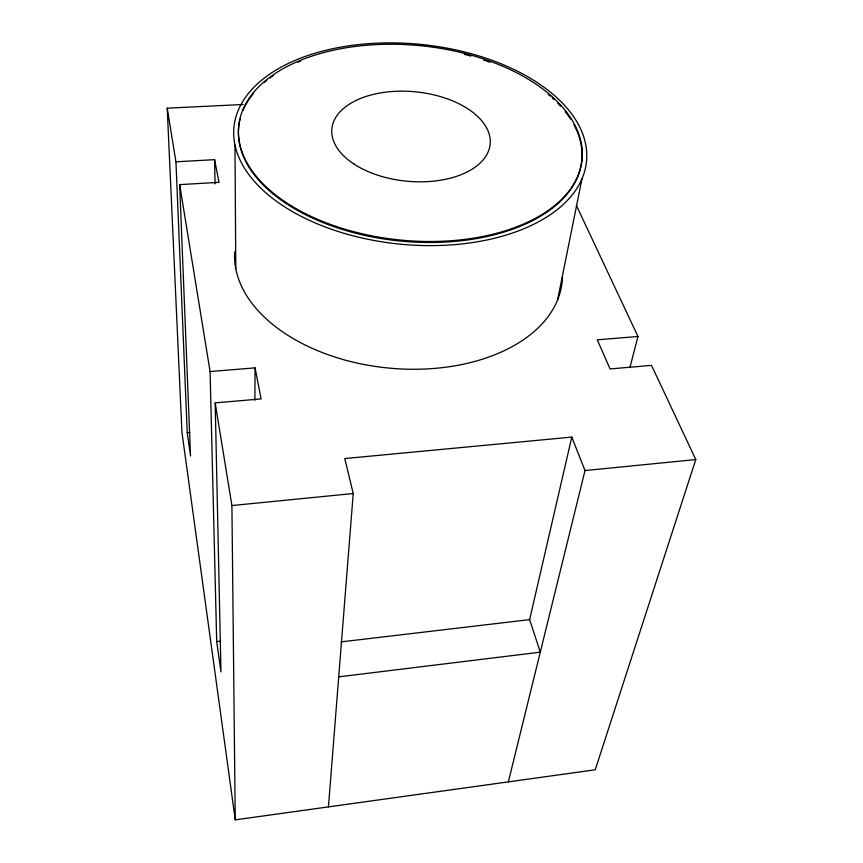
<?xml version="1.0" encoding="UTF-8"?>
<svg xmlns="http://www.w3.org/2000/svg" width="863" height="863" viewBox="0 0 863 863"><rect width="100%" height="100%" fill="white"/><g stroke="black" fill="none" stroke-linecap="round" stroke-linejoin="round"><path stroke-width="1.29" d="M254.876 400.195L255.07 367.865L210.087 371.543L179.666 184.628L219.008 182.341L214.596 159.666L175.944 161.802L167.217 108.177L243.161 104.509M328.436 806.894L353.226 493.528L344.79 458.555L571.791 437.088L585.006 470.551L508.35 781.878M557.595 299.925L581.986 178.803A177.109 100.399 5.5 0 0 359.644 44.466A177.109 100.399 5.5 0 0 288.997 209.569A177.109 100.399 5.5 0 0 581.986 178.803M338.728 676.851L540.292 652.158L529.634 619.623L571.791 437.088M629.861 367.714L637.962 336.484L576.311 205.275M637.962 336.484L597.261 339.817L610.076 368.933L651.533 365.373L695.783 459.558L595.233 769.796L235.254 819.85L181.942 432.298L167.217 108.177M341.047 641.889L529.634 619.623M255.07 367.865L261.101 398.922L215.189 402.87L220.96 671.867L216.699 641.619L220.637 641.155M235.254 819.85L231.91 505.556L353.226 493.528M585.006 470.551L695.783 459.558M175.944 161.802L187.239 432.751L189.838 432.514M215.189 402.87L231.91 505.556M187.239 432.751L190.529 456.031L179.666 184.628M210.087 371.543L216.699 641.619M214.596 159.666L215.049 183.862M234.984 145.135L235.793 268.727M562.46 277.066A164.434 102.967 5.5 0 1 393.668 368.501A164.434 102.967 5.5 0 1 234.693 251.759M573.927 124.714A172.384 97.702 5.5 0 1 424.898 242.449A172.384 97.702 5.5 0 1 240.065 119.126M242.913 110.561A172.384 97.702 5.5 0 1 253.334 93.592M264.52 82.341A172.384 97.702 5.5 0 1 266.656 80.583M269.968 78.026A172.384 97.702 5.5 0 1 273.42 75.566M297.983 62.265A172.384 97.702 5.5 0 1 300.561 61.187M464.348 54.347A172.384 97.702 5.5 0 1 470.864 56.084M483.69 60.032A172.384 97.702 5.5 0 1 489.925 62.212M548.199 94.423A172.384 97.702 5.5 0 1 550.216 96.138M552.18 97.875A172.384 97.702 5.5 0 1 554.089 99.633M557.714 103.172A172.384 97.702 5.5 0 1 560.616 106.246M565.136 111.521A172.384 97.702 5.5 0 1 570.637 119.159M353.97 164.046A79.515 44.908 5.5 0 0 487.174 153.938A79.515 44.908 5.5 0 0 391.813 91.532A79.515 44.908 5.5 0 0 353.97 164.046M292.028 206.235A172.481 97.681 5.5 0 0 577.541 176.71A172.481 97.681 5.5 0 0 361.457 45.739A172.481 97.681 5.5 0 0 292.028 206.235"/></g></svg>
